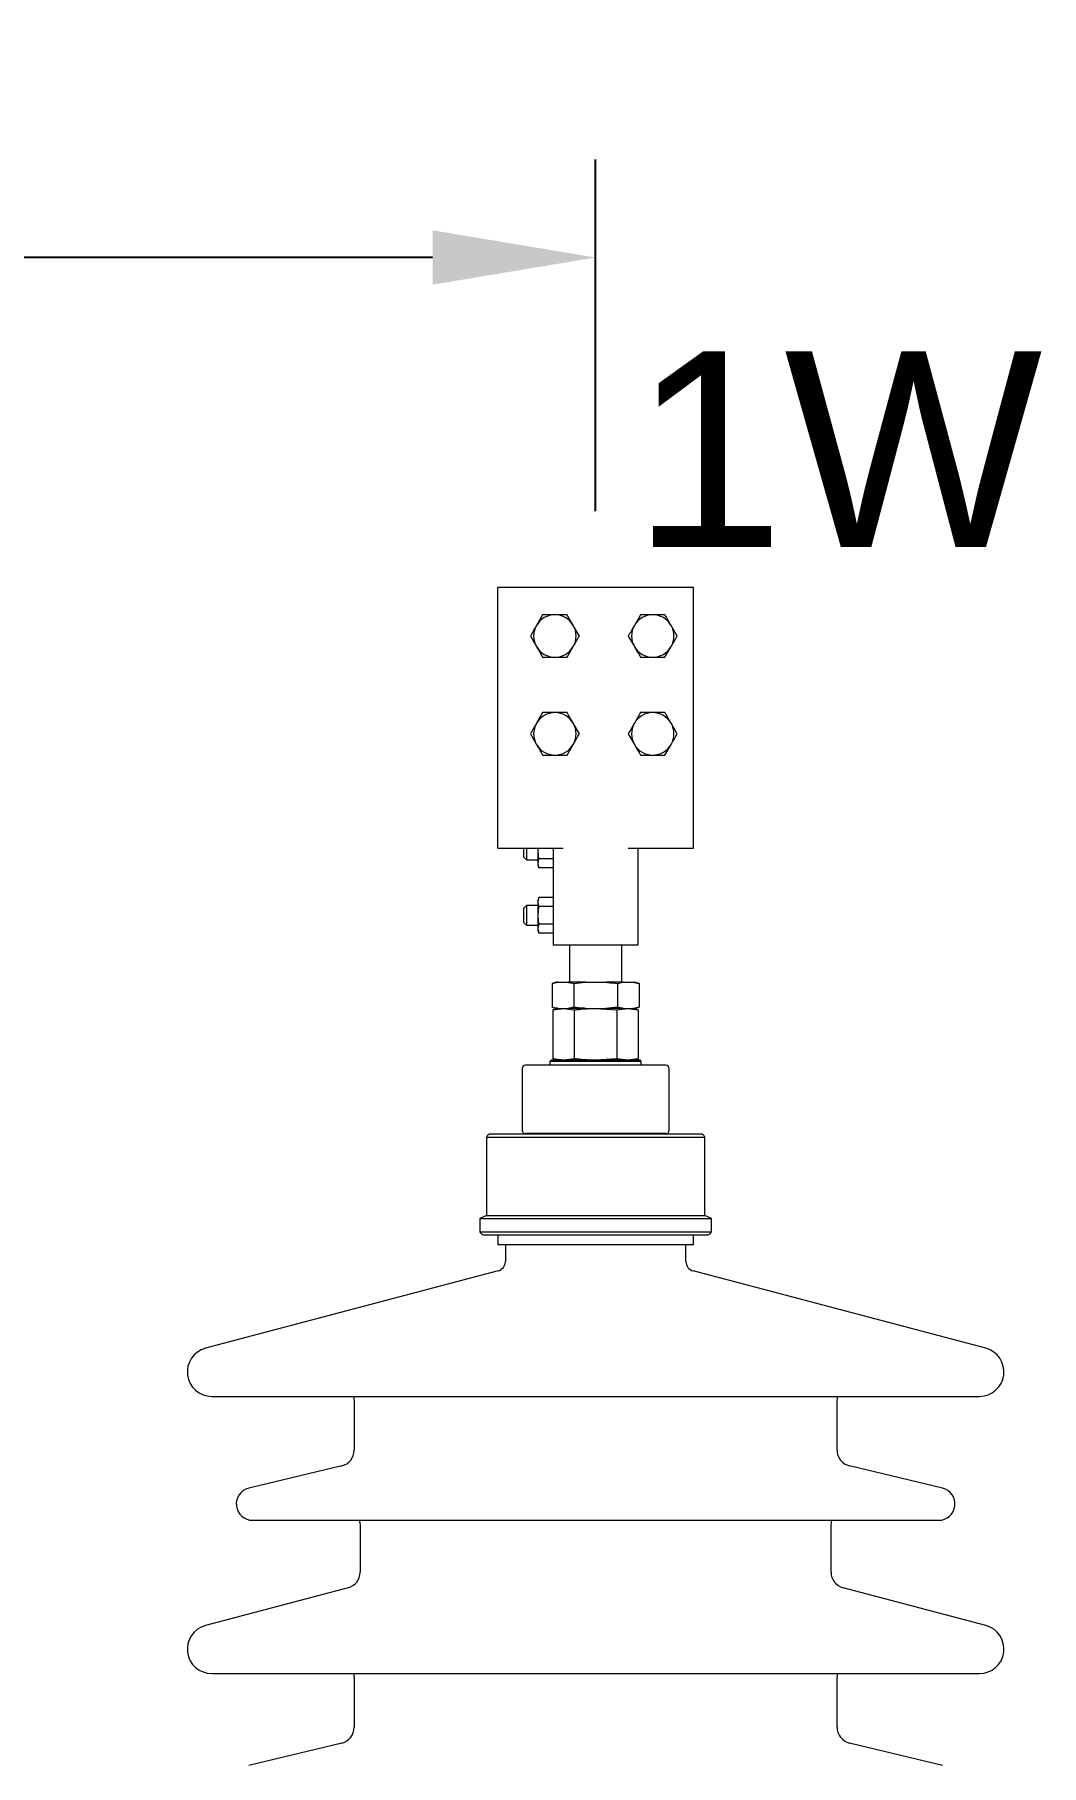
# Model space of a CAD drawing. Header units: millimetres. Extents: x 51507 to 66627, y -17810 to -7118.
# Drawn here: x 57695 to 58004, y -8790 to -8259 of the extents above; entities that cross this region are included whole.
import ezdxf
from ezdxf.enums import TextEntityAlignment as Align

# ---------------------------------------------------------------- set-up
doc = ezdxf.new("R2010")
doc.units = ezdxf.units.MM
doc.header["$LTSCALE"] = 10
doc.layers.add('2', color=3, linetype='Continuous', lineweight=25)
doc.layers.add('粗实线', color=4, linetype='Continuous', lineweight=18)
doc.styles.get("Standard").update_dxf_attribs({"font": ''})
doc.styles.get('Standard').set_extended_font_data('arial')
doc.dimstyles.new('2', dxfattribs={"dimscale": 20, "dimtxt": 2.5, "dimasz": 2.5, "dimexe": 1.5, "dimexo": 0, "dimgap": 0.5, "dimtad": 1, "dimtoh": 1, "dimtxsty": 'Standard', "dimcen": -2.5, "dimdle": 5, "dimclrd": 3, "dimclre": 3, "dimclrt": 3, "dimazin": 2, "dimtfac": 1, "dimtmove": 0, "dimatfit": 2, "dimfxl": 0, "dimtolj": 1, "dimarcsym": 0})

# ---------------------------------------------------------------- blocks, each defined once
blk = doc.blocks.new('*X54')
at = {"layer": '2'}
for points in [[(57317.41, -8319.08), (57317.41, -8335.75), (57267.41, -8327.42)], [(57817.41, -8319.08), (57817.41, -8335.75), (57867.41, -8327.42)]]:
    blk.add_hatch(color=3, dxfattribs=at).paths.add_polyline_path(points, flags=0)
at = {"layer": '2', "color": 3, "lineweight": -2}
for p, q in [((57267.41, -8405.16), (57267.41, -8297.42)), ((57867.41, -8405.16), (57867.41, -8297.42)), ((57817.41, -8327.42), (57317.41, -8327.42))]:
    blk.add_line(p, q, dxfattribs=at)
at = {"layer": '2', "color": 3, "insert": (57567.41, -8291.89), "char_height": 50, "width": 221.0366, "attachment_point": 5}
blk.add_mtext('600', dxfattribs=at)

msp = doc.modelspace()

# ---------------------------------------------------------------- linework, layer by layer
at = {"layer": '粗实线'}
for p, q in [((57837.409, -8500.473), (57837.409, -8428.473)), ((57837.409, -8428.473), (57897.409, -8428.473)), ((57897.409, -8500.473), (57897.409, -8428.473)), ((57851.156, -8436.973), (57849.28, -8440.223)), ((57881.156, -8436.973), (57879.28, -8440.223)), ((57862.414, -8443.473), (57860.538, -8440.223)), ((57892.414, -8443.473), (57890.538, -8440.223)), ((57847.403, -8443.473), (57849.28, -8446.723)), ((57858.662, -8449.973), (57860.538, -8446.723)), ((57877.403, -8443.473), (57879.28, -8446.723)), ((57888.662, -8449.973), (57890.538, -8446.723)), ((57851.156, -8466.973), (57849.28, -8470.223)), ((57881.156, -8466.973), (57879.28, -8470.223)), ((57847.403, -8473.473), (57849.28, -8476.723)), ((57862.414, -8473.473), (57860.538, -8470.223)), ((57877.403, -8473.473), (57879.28, -8476.723)), ((57892.414, -8473.473), (57890.538, -8470.223)), ((57858.662, -8479.973), (57860.538, -8476.723)), ((57888.662, -8479.973), (57890.538, -8476.723)), ((57837.409, -8508.473), (57837.409, -8500.473)), ((57897.409, -8508.473), (57897.409, -8500.473)), ((57837.409, -8508.473), (57857.453, -8508.473)), ((57845.409, -8511.312), (57845.409, -8508.473)), ((57845.409, -8511.312), (57846.209, -8512.112)), ((57846.209, -8508.473), (57846.209, -8512.112)), ((57849.809, -8509.112), (57849.809, -8508.473)), ((57849.809, -8509.112), (57849.855, -8508.473)), ((57849.809, -8513.195), (57849.809, -8509.112)), ((57849.809, -8513.195), (57850.004, -8511.834)), ((57854.409, -8511.834), (57850.004, -8511.834)), ((57854.409, -8508.473), (57854.409, -8538.112)), ((57877.365, -8508.473), (57897.409, -8508.473)), ((57880.409, -8538.112), (57880.409, -8508.473)), ((57846.209, -8512.112), (57849.809, -8512.112)), ((57850.004, -8514.557), (57849.809, -8513.195)), ((57849.809, -8513.827), (57849.809, -8513.195)), ((57849.809, -8513.827), (57850.004, -8514.557)), ((57854.409, -8514.557), (57850.004, -8514.557)), ((57846.209, -8526.112), (57845.409, -8526.912)), ((57845.409, -8531.312), (57845.409, -8526.912)), ((57849.809, -8526.112), (57846.209, -8526.112)), ((57846.209, -8526.112), (57846.209, -8532.112)), ((57850.004, -8523.667), (57849.809, -8524.396)), ((57849.809, -8525.028), (57850.004, -8523.667)), ((57849.809, -8525.028), (57849.809, -8524.396)), ((57850.004, -8526.389), (57849.809, -8525.028)), ((57849.809, -8529.112), (57849.809, -8525.028)), ((57849.809, -8529.112), (57850.004, -8526.389)), ((57854.409, -8523.667), (57850.004, -8523.667)), ((57854.409, -8526.389), (57850.004, -8526.389)), ((57845.409, -8531.312), (57846.209, -8532.112)), ((57846.209, -8532.112), (57849.809, -8532.112)), ((57849.809, -8533.195), (57849.809, -8529.112)), ((57849.809, -8533.195), (57850.004, -8531.834)), ((57854.409, -8531.834), (57850.004, -8531.834)), ((57850.004, -8534.557), (57849.809, -8533.195)), ((57849.809, -8533.827), (57849.809, -8533.195)), ((57849.809, -8533.827), (57850.004, -8534.557)), ((57854.409, -8534.557), (57850.004, -8534.557)), ((57854.409, -8538.112), (57880.409, -8538.112)), ((57859.409, -8538.112), (57859.409, -8549.656)), ((57875.409, -8549.656), (57875.409, -8538.112)), ((57855.409, -8549.656), (57854.034, -8550.024)), ((57854.034, -8550.024), (57855.81, -8549.656)), ((57854.034, -8550.024), (57854.034, -8557.287)), ((57855.81, -8549.656), (57855.409, -8549.656)), ((57855.81, -8549.656), (57858.945, -8549.656)), ((57864.273, -8549.656), (57858.945, -8549.656)), ((57860.721, -8550.024), (57864.273, -8549.656)), ((57860.721, -8550.024), (57860.721, -8557.287)), ((57864.273, -8549.656), (57870.544, -8549.656)), ((57875.872, -8549.656), (57870.544, -8549.656)), ((57874.096, -8550.024), (57875.872, -8549.656)), ((57874.096, -8550.024), (57874.096, -8557.287)), ((57875.872, -8549.656), (57879.008, -8549.656)), ((57879.008, -8549.656), (57879.409, -8549.656)), ((57880.784, -8550.024), (57879.409, -8549.656)), ((57880.784, -8550.024), (57880.784, -8557.287)), ((57854.034, -8557.287), (57855.409, -8557.656)), ((57856.077, -8557.656), (57854.324, -8558.126)), ((57854.324, -8558.126), (57857.595, -8557.656)), ((57854.324, -8558.126), (57854.324, -8573.086)), ((57855.81, -8557.656), (57855.409, -8557.656)), ((57855.81, -8557.656), (57858.945, -8557.656)), ((57857.595, -8557.656), (57860.866, -8558.126)), ((57860.721, -8557.287), (57858.945, -8557.656)), ((57864.273, -8557.656), (57858.945, -8557.656)), ((57860.866, -8558.126), (57860.866, -8573.086)), ((57864.273, -8557.656), (57870.544, -8557.656)), ((57867.409, -8557.656), (57873.951, -8558.126)), ((57874.096, -8557.287), (57870.544, -8557.656)), ((57875.872, -8557.656), (57870.544, -8557.656)), ((57873.951, -8558.126), (57877.223, -8557.656)), ((57873.951, -8558.126), (57873.951, -8573.086)), ((57875.872, -8557.656), (57879.008, -8557.656)), ((57877.223, -8557.656), (57880.494, -8558.126)), ((57880.494, -8558.126), (57878.741, -8557.656)), ((57880.784, -8557.287), (57879.008, -8557.656)), ((57879.409, -8557.656), (57879.008, -8557.656)), ((57879.409, -8557.656), (57880.784, -8557.287)), ((57880.494, -8558.126), (57880.494, -8573.086)), ((57888.909, -8575.056), (57845.909, -8575.056)), ((57853.784, -8573.556), (57853.409, -8573.931)), ((57853.409, -8573.931), (57853.409, -8575.056)), ((57881.409, -8573.931), (57853.409, -8573.931)), ((57881.034, -8573.556), (57853.784, -8573.556)), ((57854.324, -8573.086), (57856.077, -8573.556)), ((57857.595, -8573.556), (57854.324, -8573.086)), ((57860.866, -8573.086), (57857.595, -8573.556)), ((57873.951, -8573.086), (57867.409, -8573.556)), ((57877.223, -8573.556), (57873.951, -8573.086)), ((57880.494, -8573.086), (57877.223, -8573.556)), ((57878.741, -8573.556), (57880.494, -8573.086)), ((57881.409, -8573.931), (57881.034, -8573.556)), ((57881.409, -8575.056), (57881.409, -8573.931)), ((57844.909, -8576.056), (57844.909, -8595.056)), ((57889.909, -8595.056), (57889.909, -8576.056)), ((57835.054, -8596.112), (57867.409, -8596.112)), ((57888.909, -8596.056), (57845.909, -8596.056)), ((57867.409, -8596.112), (57899.764, -8596.112)), ((57833.909, -8597.088), (57833.909, -8621.112)), ((57833.909, -8597.088), (57867.409, -8597.088)), ((57867.409, -8597.088), (57900.909, -8597.088)), ((57900.909, -8621.112), (57900.909, -8597.088)), ((57833.909, -8621.112), (57831.909, -8622.112)), ((57831.909, -8622.112), (57831.909, -8626.135)), ((57831.909, -8622.112), (57867.409, -8622.112)), ((57833.909, -8621.112), (57867.409, -8621.112)), ((57867.409, -8621.112), (57900.909, -8621.112)), ((57867.409, -8622.112), (57902.909, -8622.112)), ((57902.909, -8622.112), (57900.909, -8621.112)), ((57902.909, -8626.135), (57902.909, -8622.112)), ((57831.909, -8626.135), (57867.409, -8626.135)), ((57833.054, -8627.111), (57867.409, -8627.111)), ((57837.409, -8627.111), (57837.409, -8630.112)), ((57867.409, -8626.135), (57902.909, -8626.135)), ((57867.409, -8627.111), (57901.764, -8627.111)), ((57897.409, -8630.112), (57897.409, -8627.111)), ((57867.409, -8630.112), (57837.409, -8630.112)), ((57839.741, -8630.112), (57839.741, -8635.246)), ((57897.409, -8630.112), (57867.409, -8630.112)), ((57895.077, -8635.246), (57895.077, -8630.112)), ((57837.508, -8638.146), (57747.824, -8661.861)), ((57986.994, -8661.861), (57897.31, -8638.146)), ((57749.741, -8676.611), (57985.076, -8676.611)), ((57793.4, -8678.043), (57793.4, -8693.043)), ((57941.418, -8693.043), (57941.418, -8678.043)), ((57789.568, -8697.905), (57761.073, -8704.75)), ((57973.744, -8704.75), (57945.25, -8697.905)), ((57762.241, -8714.611), (57972.576, -8714.611)), ((57795.241, -8716.269), (57795.241, -8730.473)), ((57939.576, -8730.473), (57939.576, -8716.269)), ((57791.519, -8735.307), (57747.824, -8746.861)), ((57986.994, -8746.861), (57943.298, -8735.307)), ((57749.741, -8761.611), (57985.076, -8761.611)), ((57793.4, -8763.043), (57793.4, -8778.043)), ((57941.418, -8778.043), (57941.418, -8763.043)), ((57789.568, -8782.905), (57761.073, -8789.75)), ((57973.744, -8789.75), (57945.25, -8782.905))]:
    msp.add_line(p, q, dxfattribs=at)
for points in [[(57793.19, -8676.611), (57793.304, -8677.068), (57793.4, -8678.043)], [(57941.418, -8678.043), (57941.514, -8677.068), (57941.627, -8676.611)], [(57794.959, -8714.611), (57795.145, -8715.293), (57795.241, -8716.269)], [(57939.576, -8716.269), (57939.673, -8715.293), (57939.859, -8714.611)], [(57793.19, -8761.611), (57793.304, -8762.068), (57793.4, -8763.043)], [(57941.418, -8763.043), (57941.514, -8762.068), (57941.627, -8761.611)]]:
    msp.add_lwpolyline(points, dxfattribs=at)
for centre, radius, start, end in [((57854.909, -8443.473), 6.5, 90, 150), ((57854.909, -8443.473), 6.5, 30, 90), ((57884.909, -8443.473), 6.5, 90, 150), ((57884.909, -8443.473), 6.5, 30, 90), ((57854.909, -8443.473), 6.5, 150, 210), ((57854.909, -8443.473), 6.5, 330, 30), ((57884.909, -8443.473), 6.5, 150, 210), ((57884.909, -8443.473), 6.5, 330, 30), ((57854.909, -8443.473), 6.5, 210, 270), ((57854.909, -8443.473), 6.5, 270, 330), ((57884.909, -8443.473), 6.5, 210, 270), ((57884.909, -8443.473), 6.5, 270, 330), ((57854.909, -8473.473), 6.5, 90, 150), ((57854.909, -8473.473), 6.5, 30, 90), ((57884.909, -8473.473), 6.5, 90, 150), ((57884.909, -8473.473), 6.5, 30, 90), ((57854.909, -8473.473), 6.5, 150, 210), ((57854.909, -8473.473), 6.5, 330, 30), ((57884.909, -8473.473), 6.5, 150, 210), ((57884.909, -8473.473), 6.5, 330, 30), ((57854.909, -8473.473), 6.5, 210, 270), ((57854.909, -8473.473), 6.5, 270, 330), ((57884.909, -8473.473), 6.5, 210, 270), ((57884.909, -8473.473), 6.5, 270, 330), ((57845.909, -8576.056), 1, 90, 180), ((57888.909, -8576.056), 1, 0, 90), ((57835.66, -8597.982), 1.966, 107.97757, 152.97757), ((57845.909, -8595.056), 1, 180, 270), ((57888.909, -8595.056), 1, 270, 0), ((57899.157, -8597.982), 1.966, 27.02243, 72.02243), ((57833.66, -8625.241), 1.966, 207.02243, 252.02243), ((57901.157, -8625.241), 1.966, 287.97757, 332.97757), ((57836.741, -8635.246), 3, 284.81144, 0), ((57898.077, -8635.246), 3, 180, 255.18856), ((57749.741, -8669.111), 7.5, 104.81144, 270), ((57985.076, -8669.111), 7.5, 270, 75.18856), ((57788.4, -8693.043), 5, 283.50795, 0), ((57946.418, -8693.043), 5, 180, 256.49205), ((57762.241, -8709.611), 5, 103.50795, 270), ((57972.576, -8709.611), 5, 270, 76.49205), ((57790.241, -8730.473), 5, 284.81144, 0), ((57944.576, -8730.473), 5, 180, 255.18856), ((57749.741, -8754.111), 7.5, 104.81144, 270), ((57985.076, -8754.111), 7.5, 270, 75.18856), ((57788.4, -8778.043), 5, 283.50795, 0), ((57946.418, -8778.043), 5, 180, 256.49205)]:
    msp.add_arc(centre, radius, start, end, dxfattribs=at)
for points, knots in [([(57854.909, -8436.973), (57854.602, -8436.973), (57853.332, -8436.973), (57852.094, -8436.973), (57851.156, -8436.973)], [0, 0, 0, 0, 0.9076144, 3.7527767, 3.7527767, 3.7527767, 3.7527767]), ([(57858.662, -8436.973), (57858.388, -8436.973), (57857.166, -8436.973), (57855.895, -8436.973), (57854.909, -8436.973)], [0, 0, 0, 0, 0.839546, 3.7527767, 3.7527767, 3.7527767, 3.7527767]), ([(57860.538, -8440.223), (57860.493, -8440.146), (57859.86, -8439.048), (57859.239, -8437.973), (57858.662, -8436.973)], [0, 0, 0, 0, 0.2635003, 3.7527767, 3.7527767, 3.7527767, 3.7527767]), ([(57884.909, -8436.973), (57884.602, -8436.973), (57883.332, -8436.973), (57882.094, -8436.973), (57881.156, -8436.973)], [0, 0, 0, 0, 0.9076144, 3.7527767, 3.7527767, 3.7527767, 3.7527767]), ([(57888.662, -8436.973), (57888.388, -8436.973), (57887.166, -8436.973), (57885.895, -8436.973), (57884.909, -8436.973)], [0, 0, 0, 0, 0.839546, 3.7527767, 3.7527767, 3.7527767, 3.7527767]), ([(57890.538, -8440.223), (57890.493, -8440.146), (57889.86, -8439.048), (57889.239, -8437.973), (57888.662, -8436.973)], [0, 0, 0, 0, 0.2635003, 3.7527767, 3.7527767, 3.7527767, 3.7527767]), ([(57849.28, -8440.223), (57849.235, -8440.3), (57848.602, -8441.397), (57847.981, -8442.473), (57847.403, -8443.473)], [0, 0, 0, 0, 0.2635003, 3.7527767, 3.7527767, 3.7527767, 3.7527767]), ([(57879.28, -8440.223), (57879.235, -8440.3), (57878.602, -8441.397), (57877.981, -8442.473), (57877.403, -8443.473)], [0, 0, 0, 0, 0.2635003, 3.7527767, 3.7527767, 3.7527767, 3.7527767]), ([(57849.28, -8446.723), (57849.324, -8446.8), (57849.958, -8447.897), (57850.579, -8448.973), (57851.156, -8449.973)], [0, 0, 0, 0, 0.2635003, 3.7527767, 3.7527767, 3.7527767, 3.7527767]), ([(57860.538, -8446.723), (57860.582, -8446.646), (57861.216, -8445.548), (57861.837, -8444.473), (57862.414, -8443.473)], [0, 0, 0, 0, 0.2635003, 3.7527767, 3.7527767, 3.7527767, 3.7527767]), ([(57879.28, -8446.723), (57879.324, -8446.8), (57879.958, -8447.897), (57880.579, -8448.973), (57881.156, -8449.973)], [0, 0, 0, 0, 0.2635003, 3.7527767, 3.7527767, 3.7527767, 3.7527767]), ([(57890.538, -8446.723), (57890.582, -8446.646), (57891.216, -8445.548), (57891.837, -8444.473), (57892.414, -8443.473)], [0, 0, 0, 0, 0.2635003, 3.7527767, 3.7527767, 3.7527767, 3.7527767]), ([(57851.156, -8449.973), (57852.094, -8449.973), (57853.332, -8449.973), (57854.602, -8449.973), (57854.909, -8449.973)], [0, 0, 0, 0, 2.8451624, 3.7527767, 3.7527767, 3.7527767, 3.7527767]), ([(57854.909, -8449.973), (57855.895, -8449.973), (57857.166, -8449.973), (57858.388, -8449.973), (57858.662, -8449.973)], [0, 0, 0, 0, 2.9132308, 3.7527767, 3.7527767, 3.7527767, 3.7527767]), ([(57881.156, -8449.973), (57882.094, -8449.973), (57883.332, -8449.973), (57884.602, -8449.973), (57884.909, -8449.973)], [0, 0, 0, 0, 2.8451624, 3.7527767, 3.7527767, 3.7527767, 3.7527767]), ([(57884.909, -8449.973), (57885.895, -8449.973), (57887.166, -8449.973), (57888.388, -8449.973), (57888.662, -8449.973)], [0, 0, 0, 0, 2.9132308, 3.7527767, 3.7527767, 3.7527767, 3.7527767]), ([(57854.909, -8466.973), (57854.602, -8466.973), (57853.332, -8466.973), (57852.094, -8466.973), (57851.156, -8466.973)], [0, 0, 0, 0, 0.9076144, 3.7527767, 3.7527767, 3.7527767, 3.7527767]), ([(57858.662, -8466.973), (57858.388, -8466.973), (57857.166, -8466.973), (57855.895, -8466.973), (57854.909, -8466.973)], [0, 0, 0, 0, 0.839546, 3.7527767, 3.7527767, 3.7527767, 3.7527767]), ([(57860.538, -8470.223), (57860.493, -8470.146), (57859.86, -8469.048), (57859.239, -8467.973), (57858.662, -8466.973)], [0, 0, 0, 0, 0.2635003, 3.7527767, 3.7527767, 3.7527767, 3.7527767]), ([(57884.909, -8466.973), (57884.602, -8466.973), (57883.332, -8466.973), (57882.094, -8466.973), (57881.156, -8466.973)], [0, 0, 0, 0, 0.9076144, 3.7527767, 3.7527767, 3.7527767, 3.7527767]), ([(57888.662, -8466.973), (57888.388, -8466.973), (57887.166, -8466.973), (57885.895, -8466.973), (57884.909, -8466.973)], [0, 0, 0, 0, 0.839546, 3.7527767, 3.7527767, 3.7527767, 3.7527767]), ([(57890.538, -8470.223), (57890.493, -8470.146), (57889.86, -8469.048), (57889.239, -8467.973), (57888.662, -8466.973)], [0, 0, 0, 0, 0.2635003, 3.7527767, 3.7527767, 3.7527767, 3.7527767]), ([(57849.28, -8470.223), (57849.235, -8470.3), (57848.602, -8471.397), (57847.981, -8472.473), (57847.403, -8473.473)], [0, 0, 0, 0, 0.2635003, 3.7527767, 3.7527767, 3.7527767, 3.7527767]), ([(57860.538, -8476.723), (57860.582, -8476.646), (57861.216, -8475.548), (57861.837, -8474.473), (57862.414, -8473.473)], [0, 0, 0, 0, 0.2635003, 3.7527767, 3.7527767, 3.7527767, 3.7527767]), ([(57879.28, -8470.223), (57879.235, -8470.3), (57878.602, -8471.397), (57877.981, -8472.473), (57877.403, -8473.473)], [0, 0, 0, 0, 0.2635003, 3.7527767, 3.7527767, 3.7527767, 3.7527767]), ([(57890.538, -8476.723), (57890.582, -8476.646), (57891.216, -8475.548), (57891.837, -8474.473), (57892.414, -8473.473)], [0, 0, 0, 0, 0.2635003, 3.7527767, 3.7527767, 3.7527767, 3.7527767]), ([(57849.28, -8476.723), (57849.324, -8476.8), (57849.958, -8477.897), (57850.579, -8478.973), (57851.156, -8479.973)], [0, 0, 0, 0, 0.2635003, 3.7527767, 3.7527767, 3.7527767, 3.7527767]), ([(57851.156, -8479.973), (57852.094, -8479.973), (57853.332, -8479.973), (57854.602, -8479.973), (57854.909, -8479.973)], [0, 0, 0, 0, 2.8451624, 3.7527767, 3.7527767, 3.7527767, 3.7527767]), ([(57854.909, -8479.973), (57855.895, -8479.973), (57857.166, -8479.973), (57858.388, -8479.973), (57858.662, -8479.973)], [0, 0, 0, 0, 2.9132308, 3.7527767, 3.7527767, 3.7527767, 3.7527767]), ([(57879.28, -8476.723), (57879.324, -8476.8), (57879.958, -8477.897), (57880.579, -8478.973), (57881.156, -8479.973)], [0, 0, 0, 0, 0.2635003, 3.7527767, 3.7527767, 3.7527767, 3.7527767]), ([(57881.156, -8479.973), (57882.094, -8479.973), (57883.332, -8479.973), (57884.602, -8479.973), (57884.909, -8479.973)], [0, 0, 0, 0, 2.8451624, 3.7527767, 3.7527767, 3.7527767, 3.7527767]), ([(57884.909, -8479.973), (57885.895, -8479.973), (57887.166, -8479.973), (57888.388, -8479.973), (57888.662, -8479.973)], [0, 0, 0, 0, 2.9132308, 3.7527767, 3.7527767, 3.7527767, 3.7527767]), ([(57850.004, -8511.834), (57849.978, -8511.631), (57849.861, -8510.728), (57849.832, -8509.818), (57849.809, -8509.112)], [0, 0, 0, 0, 0.6129513, 2.7308673, 2.7308673, 2.7308673, 2.7308673]), ([(57850.004, -8531.834), (57849.978, -8531.631), (57849.861, -8530.728), (57849.832, -8529.818), (57849.809, -8529.112)], [0, 0, 0, 0, 0.6129513, 2.7308673, 2.7308673, 2.7308673, 2.7308673]), ([(57858.945, -8549.656), (57859.064, -8549.673), (57859.658, -8549.761), (57860.249, -8549.907), (57860.721, -8550.024)], [0, 0, 0, 0, 0.3635389, 1.8146146, 1.8146146, 1.8146146, 1.8146146]), ([(57870.544, -8549.656), (57870.785, -8549.674), (57871.972, -8549.762), (57873.154, -8549.908), (57874.096, -8550.024)], [0, 0, 0, 0, 0.7241159, 3.5713983, 3.5713983, 3.5713983, 3.5713983]), ([(57879.008, -8549.656), (57879.172, -8549.681), (57879.766, -8549.77), (57880.357, -8549.918), (57880.784, -8550.024)], [0, 0, 0, 0, 0.5026544, 1.8146836, 1.8146836, 1.8146836, 1.8146836]), ([(57855.81, -8557.656), (57855.691, -8557.638), (57855.097, -8557.55), (57854.506, -8557.404), (57854.034, -8557.287)], [0, 0, 0, 0, 0.3635389, 1.8146146, 1.8146146, 1.8146146, 1.8146146]), ([(57864.273, -8557.656), (57864.032, -8557.638), (57862.845, -8557.55), (57861.663, -8557.404), (57860.721, -8557.287)], [0, 0, 0, 0, 0.7241159, 3.5713983, 3.5713983, 3.5713983, 3.5713983]), ([(57860.866, -8558.126), (57861.351, -8558.063), (57863.521, -8557.782), (57865.709, -8557.711), (57867.409, -8557.656)], [0, 0, 0, 0, 1.4661143, 6.5626017, 6.5626017, 6.5626017, 6.5626017]), ([(57875.872, -8557.656), (57875.708, -8557.631), (57875.114, -8557.541), (57874.523, -8557.394), (57874.096, -8557.287)], [0, 0, 0, 0, 0.5026544, 1.8146836, 1.8146836, 1.8146836, 1.8146836]), ([(57867.409, -8573.556), (57865.709, -8573.501), (57863.521, -8573.43), (57861.351, -8573.149), (57860.866, -8573.086)], [0, 0, 0, 0, 5.0964874, 6.5626017, 6.5626017, 6.5626017, 6.5626017])]:
    msp.add_open_spline(points, degree=3, knots=knots, dxfattribs=at)

# ---------------------------------------------------------------- texts
at = {"layer": '2'}
msp.add_text('1W', height=60, dxfattribs=at).set_placement((57941.474, -8386.232), align=Align.MIDDLE_CENTER)

# ---------------------------------------------------------------- dimensions: what is measured, and where the dimension line sits
dim = msp.add_linear_dim(base=(57267.409, -8327.418), p1=(57867.409, -8405.156), p2=(57267.409, -8405.156), angle=180, dimstyle='2', override={"dimsah": 1, "dimtzin": 8}, dxfattribs=at)
dim.commit()
dim.dimension.update_dxf_attribs({"geometry": '*X54', "text_midpoint": (57567.409, -8291.89)})

doc.saveas('drawing.dxf')
